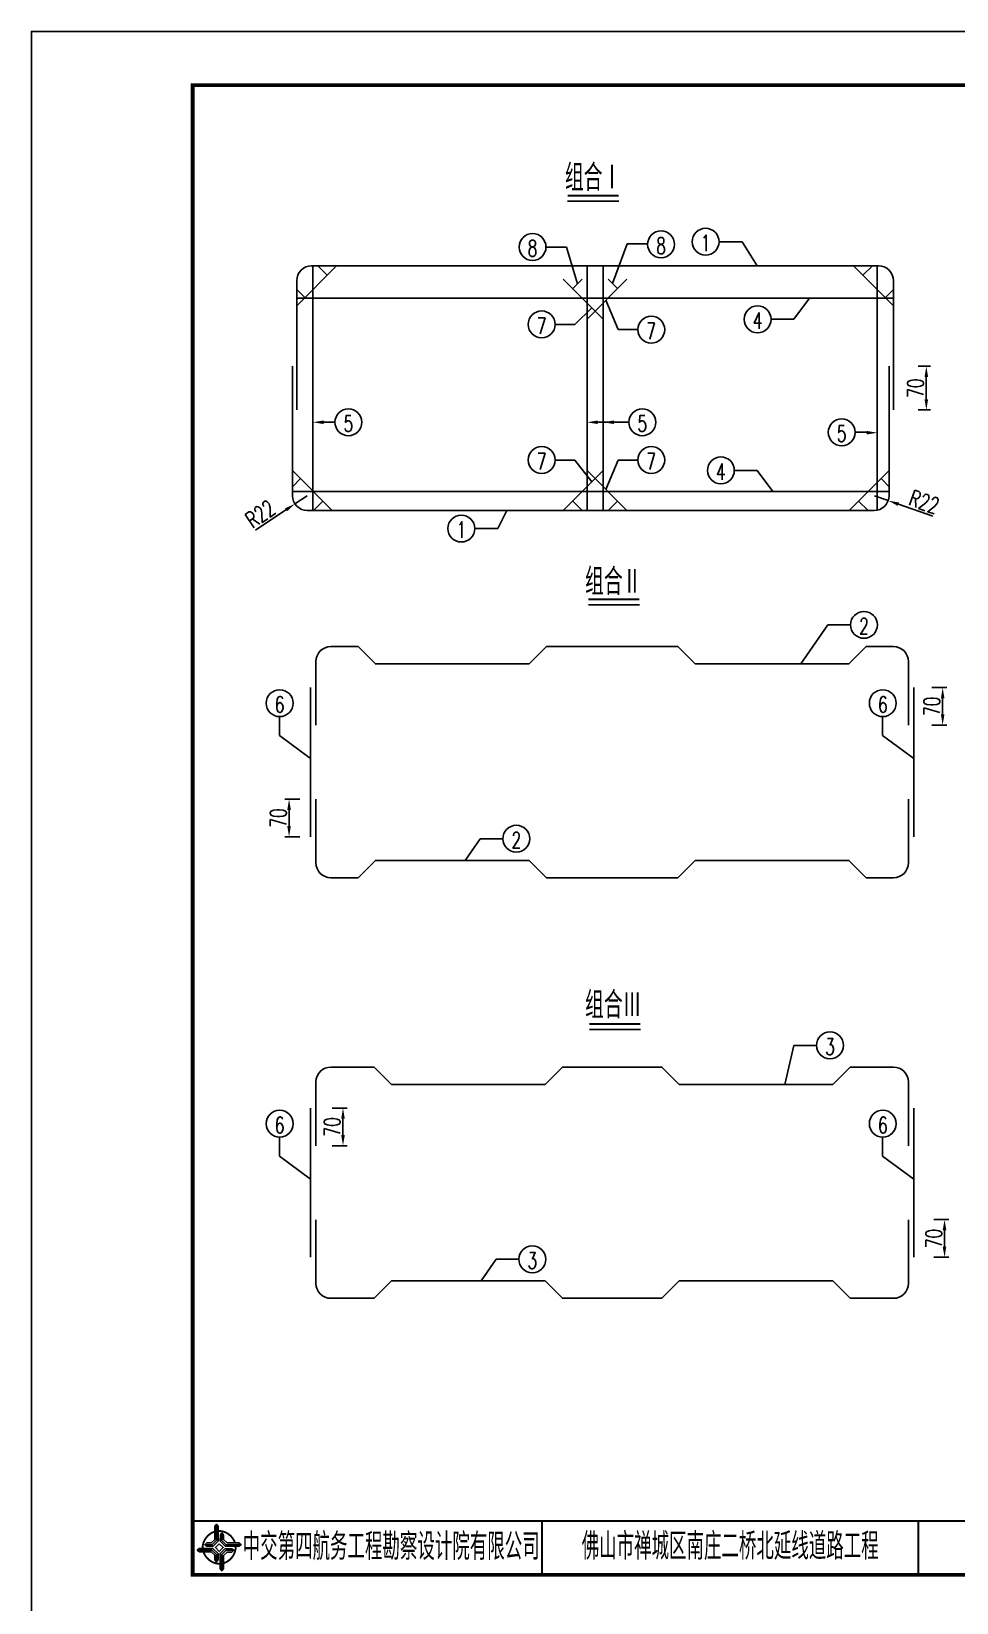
# Model space of a CAD drawing. Header units: millimetres. Extents: x -475 to 1205, y -1212 to 867.
# Drawn here: x -475.2 to -303, y -19.3 to 272.9 of the extents above; entities that cross this region are included whole.
import ezdxf
from ezdxf.enums import TextEntityAlignment as Align

# ---------------------------------------------------------------- set-up
doc = ezdxf.new("R2010")
doc.units = ezdxf.units.MM
doc.header["$LTSCALE"] = 0.25
doc.header["$PDMODE"] = 32
doc.header["$PDSIZE"] = 0.5
for name, color, linetype in [('DIMENSION', 4, 'Continuous'), ('GANG_JIN', 6, 'Continuous'), ('图框', 7, 'Continuous'), ('文字', 7, 'Continuous'), ('标注', 4, 'Continuous'), ('钢筋', 6, 'Continuous')]:
    doc.layers.add(name, color=color, linetype=linetype)
doc.styles.get("Standard").update_dxf_attribs({"font": 'simplex1.shx', "width": 0.7, "bigfont": 'hztxt.shx'})
doc.dimstyles.new('STANDARD-40', dxfattribs={"dimscale": 0, "dimtxt": 3, "dimasz": 2, "dimexe": 0.8, "dimexo": 1, "dimgap": 0.5, "dimtad": 1, "dimdec": 0, "dimlfac": 4, "dimzin": 9, "dimdsep": 46, "dimtxsty": 'Standard', "dimcen": 0.5, "dimclrd": 256, "dimclre": 256, "dimclrt": 7, "dimadec": 0, "dimazin": 2, "dimtfac": 1, "dimtdec": 0, "dimtix": 1, "dimtmove": 2, "dimatfit": 3, "dimfxl": 0, "dimtolj": 1, "dimtzin": 0, "dimlwd": -1, "dimlwe": -1, "dimarcsym": 0})

# ---------------------------------------------------------------- blocks, each defined once
blk = doc.blocks.new('*D191')
at = {"layer": 'Defpoints', "color": 0}
for p in [(-318.35, 186.58), (-315.76, 185.66)]:
    blk.add_point(p, dxfattribs=at)
at = {"layer": '标注'}
for p, q in [((-318.35, 186.58), (-315.76, 185.66)), ((-307.48, 182.74), (-313.87, 185))]:
    blk.add_line(p, q, dxfattribs=at)
blk.add_solid([(-313.76, 185.31), (-313.99, 184.68), (-315.76, 185.66)], dxfattribs=at)
at = {"layer": '标注', "color": 7, "insert": (-309.07, 185.42), "char_height": 3, "attachment_point": 5, "rotation": 340.5155}
blk.add_mtext('\\A1;R22', dxfattribs=at)
blk = doc.blocks.new('*D192')
at = {"layer": 'Defpoints', "color": 0}
for p in [(-426.14, 185.06), (-423.85, 186.58)]:
    blk.add_point(p, dxfattribs=at)
at = {"layer": '标注'}
for p, q in [((-423.85, 186.58), (-426.14, 185.06)), ((-433.45, 180.19), (-427.81, 183.95))]:
    blk.add_line(p, q, dxfattribs=at)
blk.add_solid([(-427.99, 184.23), (-427.62, 183.67), (-426.14, 185.06)], dxfattribs=at)
at = {"layer": '标注', "color": 7, "insert": (-432.57, 183.18), "char_height": 3, "attachment_point": 5, "rotation": 33.6633}
blk.add_mtext('\\A1;R22', dxfattribs=at)
blk = doc.blocks.new('*D202')
at = {"layer": 'Defpoints', "color": 0}
for p in [(-311.02, 150.9), (-305.64, 150.9), (-312.02, 143.9)]:
    blk.add_point(p, dxfattribs=at)
at = {"layer": '标注'}
for p, q in [((-307.64, 150.9), (-304.84, 150.9)), ((-305.64, 145.9), (-305.64, 148.9)), ((-307.64, 143.9), (-304.84, 143.9))]:
    blk.add_line(p, q, dxfattribs=at)
for points in [[(-305.97, 148.9), (-305.31, 148.9), (-305.64, 150.9)], [(-305.97, 145.9), (-305.31, 145.9), (-305.64, 143.9)]]:
    blk.add_solid(points, dxfattribs=at)
at = {"layer": '标注', "color": 7, "insert": (-307.64, 147.4), "char_height": 3, "attachment_point": 5, "rotation": 90}
blk.add_mtext('\\A1;70', dxfattribs=at)
blk = doc.blocks.new('*D203')
at = {"layer": 'Defpoints', "color": 0}
for p in [(-422.22, 130.15), (-427.23, 123.15), (-423.22, 123.15)]:
    blk.add_point(p, dxfattribs=at)
at = {"layer": '标注'}
for p, q in [((-425.23, 130.15), (-428.03, 130.15)), ((-427.23, 128.15), (-427.23, 125.15)), ((-425.23, 123.15), (-428.03, 123.15))]:
    blk.add_line(p, q, dxfattribs=at)
for points in [[(-427.56, 128.15), (-426.9, 128.15), (-427.23, 130.15)], [(-427.56, 125.15), (-426.9, 125.15), (-427.23, 123.15)]]:
    blk.add_solid(points, dxfattribs=at)
at = {"layer": '标注', "color": 7, "insert": (-429.23, 126.65), "char_height": 3, "attachment_point": 5, "rotation": 90}
blk.add_mtext('\\A1;70', dxfattribs=at)
blk = doc.blocks.new('*D204')
at = {"layer": 'Defpoints', "color": 0}
for p in [(-423.22, 72.7), (-422.22, 65.7), (-417.2, 65.7)]:
    blk.add_point(p, dxfattribs=at)
at = {"layer": '标注'}
for p, q in [((-419.2, 72.7), (-416.4, 72.7)), ((-417.2, 70.7), (-417.2, 67.7)), ((-419.2, 65.7), (-416.4, 65.7))]:
    blk.add_line(p, q, dxfattribs=at)
for points in [[(-417.53, 70.7), (-416.86, 70.7), (-417.2, 72.7)], [(-417.53, 67.7), (-416.86, 67.7), (-417.2, 65.7)]]:
    blk.add_solid(points, dxfattribs=at)
at = {"layer": '标注', "color": 7, "insert": (-419.2, 69.2), "char_height": 3, "attachment_point": 5, "rotation": 90}
blk.add_mtext('\\A1;70', dxfattribs=at)
blk = doc.blocks.new('*D205')
at = {"layer": 'Defpoints', "color": 0}
for p in [(-312.02, 51.95), (-311.02, 44.95), (-305.29, 44.95)]:
    blk.add_point(p, dxfattribs=at)
at = {"layer": '标注'}
for p, q in [((-307.29, 51.95), (-304.49, 51.95)), ((-305.29, 49.95), (-305.29, 46.95)), ((-307.29, 44.95), (-304.49, 44.95))]:
    blk.add_line(p, q, dxfattribs=at)
for points in [[(-305.63, 49.95), (-304.96, 49.95), (-305.29, 51.95)], [(-305.63, 46.95), (-304.96, 46.95), (-305.29, 44.95)]]:
    blk.add_solid(points, dxfattribs=at)
at = {"layer": '标注', "color": 7, "insert": (-307.29, 48.45), "char_height": 3, "attachment_point": 5, "rotation": 90}
blk.add_mtext('\\A1;70', dxfattribs=at)
blk = doc.blocks.new('*D207')
at = {"layer": 'Defpoints', "color": 0}
for p in [(-315.6, 210.64), (-314.8, 202.52), (-308.68, 202.52)]:
    blk.add_point(p, dxfattribs=at)
at = {"layer": '标注'}
for p, q in [((-310.18, 210.64), (-307.88, 210.64)), ((-308.68, 208.64), (-308.68, 204.52)), ((-310.18, 202.52), (-307.88, 202.52))]:
    blk.add_line(p, q, dxfattribs=at)
for points in [[(-309.01, 208.64), (-308.34, 208.64), (-308.68, 210.64)], [(-309.01, 204.52), (-308.34, 204.52), (-308.68, 202.52)]]:
    blk.add_solid(points, dxfattribs=at)
at = {"layer": '标注', "color": 7, "insert": (-310.68, 206.58), "char_height": 3, "attachment_point": 5, "rotation": 90}
blk.add_mtext('\\A1;70', dxfattribs=at)
blk = doc.blocks.new('tb')
at = {"lineweight": -3}
h = blk.add_hatch(color=256, dxfattribs=at)
h.paths.add_polyline_path([(-1.23, -0.13), (-3.78, -0.14), (-4.14, -0.41), (-1.4, -0.44), (-0.56, -1.24), (-0.54, -2.62), (-0.27, -2.2), (-0.26, -1.06)])
h.paths.add_polyline_path([(0.13, -1.08), (0.14, -3.86), (0.41, -4.26), (0.44, -1.24), (1.25, -0.43), (2.66, -0.43), (2.26, -0.16), (1.07, -0.15)])
h.paths.add_polyline_path([(1.08, 0.3), (3.62, 0.3), (4.02, 0.56), (1.25, 0.57), (0.43, 1.39), (0.43, 2.8), (0.16, 2.41), (0.15, 1.24)])
h.paths.add_polyline_path([(-0.28, 1.21), (-0.28, 3.99), (-0.56, 4.39), (-0.57, 1.41), (-1.38, 0.6), (-2.74, 0.56), (-2.33, 0.3), (-1.2, 0.29)])
for p, q in [((-0.56, 4.39), (-0.57, 1.41)), ((-1.38, 0.6), (-2.74, 0.56)), ((-0.57, 1.41), (-1.38, 0.6)), ((0.43, 2.8), (0.43, 1.39)), ((0.43, 1.39), (1.25, 0.57)), ((1.25, 0.57), (4.02, 0.56)), ((-4.14, -0.41), (-1.4, -0.44)), ((-1.4, -0.44), (-0.56, -1.24)), ((-0.56, -1.24), (-0.54, -2.62)), ((0.41, -4.26), (0.44, -1.24)), ((0.44, -1.24), (1.25, -0.43)), ((1.25, -0.43), (2.66, -0.43))]:
    blk.add_line(p, q, dxfattribs=at)
at = {"lineweight": -3, "const_width": 0.35, "flags": 128}
for points in [[(-0.9, 3.02, 0.324167), (-3.16, -0.14)], [(2.88, 0.92, 0.324403), (-0.24, 3.15)], [(0.75, -2.86, 0.325418), (3.02, 0.26)], [(-2.98, -0.76, 0.322976), (0.14, -2.98)]]:
    blk.add_lwpolyline(points, format="xyb", dxfattribs=at)
at = {"lineweight": -3, "flags": 128}
for points in [[(-0.9, 3.99), (-0.9, 1.58), (-1.53, 0.91), (-2.34, 0.91), (-2.74, 0.56), (-2.33, 0.3), (-1.2, 0.29), (-0.28, 1.21), (-0.28, 3.99), (-0.56, 4.39)], [(-0.04, 0.77), (0.68, 0.04), (-0.04, -0.69), (-0.77, 0.05)], [(3.62, 0.92), (1.43, 0.92), (0.77, 1.54), (0.77, 2.38), (0.43, 2.8), (0.16, 2.41), (0.15, 1.24), (1.08, 0.3), (3.62, 0.3), (4.02, 0.56)], [(-3.73, -0.76), (-1.54, -0.76), (-0.89, -1.39), (-0.89, -2.21), (-0.54, -2.62), (-0.27, -2.2), (-0.26, -1.06), (-1.23, -0.13), (-3.78, -0.14), (-4.14, -0.41)], [(0.75, -3.85), (0.75, -1.43), (1.4, -0.78), (2.26, -0.78), (2.66, -0.43), (2.26, -0.16), (1.07, -0.15), (0.13, -1.08), (0.14, -3.86), (0.41, -4.26)]]:
    blk.add_lwpolyline(points, close=True, dxfattribs=at)
blk = doc.blocks.new('123')
at = {"layer": '图框', "color": 2}
blk.add_lwpolyline([(370.03, 635.68), (370.03, 932.68), (-49.97, 932.68), (-49.97, 635.68)], close=True, dxfattribs=at)

msp = doc.modelspace()

# ---------------------------------------------------------------- linework, layer by layer
for points, const_width in [([(-65.166, 262.915), (-445.166, 262.915), (-445.166, -14.085), (-65.166, -14.085), (-65.166, 262.915)], 0.7), ([(-445.166, -4.085), (-65.166, -4.085)], 0.4)]:
    msp.add_lwpolyline(points, dxfattribs=dict(const_width=const_width))
at = {"layer": 'DIMENSION'}
for p, q in [((-368.301, 222.915), (-366.001, 217.455)), ((-330.405, 223.332), (-333.298, 219.38)), ((-370.887, 221.498), (-374.097, 218.425)), ((-333.298, 219.38), (-337.575, 219.38)), ((-374.097, 218.425), (-377.747, 218.425)), ((-362.351, 217.455), (-366.001, 217.455)), ((-420.802, 200.233), (-418.688, 200.233)), ((-418.867, 200.233), (-418.688, 200.233)), ((-369.802, 200.233), (-364.021, 200.233)), ((-364.199, 200.233), (-364.021, 200.233)), ((-321.738, 198.362), (-321.916, 198.362)), ((-319.802, 198.362), (-321.916, 198.362)), ((-374.097, 193.209), (-377.747, 193.209)), ((-370.887, 189.165), (-374.097, 193.209)), ((-368.301, 187.749), (-366.001, 193.209)), ((-362.351, 193.209), (-366.001, 193.209)), ((-340.126, 191.283), (-344.403, 191.283)), ((-337.233, 187.332), (-340.126, 191.283)), ((-386.747, 183.832), (-388.4, 180.467)), ((-388.4, 180.467), (-392.678, 180.467)), ((-332.013, 155.301), (-327.002, 162.56)), ((-327.002, 162.56), (-322.784, 162.56)), ((-429.027, 141.954), (-429.027, 145.495)), ((-316.827, 141.954), (-316.827, 145.495)), ((-423.225, 137.713), (-429.027, 141.954)), ((-311.025, 137.713), (-316.827, 141.954)), ((-394.449, 118.749), (-391.664, 122.784)), ((-391.664, 122.784), (-387.447, 122.784)), ((-334.989, 77.097), (-333.316, 84.356)), ((-333.316, 84.356), (-329.099, 84.356)), ((-429.027, 63.75), (-429.027, 67.291)), ((-316.827, 63.75), (-316.827, 67.291)), ((-423.225, 59.509), (-429.027, 63.75)), ((-311.025, 59.509), (-316.827, 63.75)), ((-391.473, 40.545), (-388.688, 44.58)), ((-388.688, 44.58), (-384.471, 44.58))]:
    msp.add_line(p, q, dxfattribs=at)
at = {"layer": 'GANG_JIN'}
for p, q in [((-376.22, 226.832), (-368.802, 219.414)), ((-372.72, 226.832), (-374.47, 225.082)), ((-371.802, 219.414), (-364.384, 226.832)), ((-367.884, 226.832), (-366.134, 225.082)), ((-323.02, 183.832), (-315.602, 191.25)), ((-315.602, 188.25), (-317.102, 189.75)), ((-319.52, 183.832), (-321.27, 185.582))]:
    msp.add_line(p, q, dxfattribs=at)
at = {"layer": '图框', "const_width": 0.4}
for points in [[(-380.166, -4.085), (-380.166, -14.085)], [(-310.166, -14.085), (-310.166, -4.085)]]:
    msp.add_lwpolyline(points, dxfattribs=at)
at = {"layer": '文字'}
for p, q in [((-375.407, 241.361), (-365.909, 241.361)), ((-371.544, 166.297), (-362.046, 166.297)), ((-371.354, 87.322), (-361.856, 87.322))]:
    msp.add_line(p, q, dxfattribs=at)
at = {"layer": '文字', "const_width": 0.4}
for points in [[(-375.407, 242.361), (-365.909, 242.361)], [(-371.544, 167.297), (-362.046, 167.297)], [(-371.354, 88.322), (-361.856, 88.322)]]:
    msp.add_lwpolyline(points, dxfattribs=at)
at = {"layer": '文字'}
for centre in [(-381.942, 232.82), (-358.028, 233.312), (-349.739, 233.805), (-380.247, 218.425), (-359.851, 217.455), (-340.075, 219.38), (-416.188, 200.233), (-361.521, 200.233), (-324.416, 198.362), (-380.247, 193.209), (-359.851, 193.209), (-346.903, 191.283), (-395.178, 180.467), (-320.284, 162.56), (-428.976, 147.995), (-316.776, 147.995), (-384.947, 122.784), (-326.599, 84.356), (-428.976, 69.791), (-316.776, 69.791), (-381.971, 44.58)]:
    msp.add_circle(centre, 2.5, dxfattribs=at)
at = {"layer": '标注'}
for p, q in [((-342.961, 233.805), (-347.239, 233.805)), ((-340.13, 229.332), (-342.961, 233.805)), ((-375.606, 232.82), (-379.442, 232.82)), ((-373.595, 225.957), (-375.606, 232.82)), ((-364.361, 233.435), (-367.063, 226.01)), ((-360.525, 233.435), (-364.361, 233.435))]:
    msp.add_line(p, q, dxfattribs=at)
for points in [[(-420.802, 199.9), (-422.802, 200.233), (-420.802, 200.567)], [(-369.802, 199.9), (-371.802, 200.233), (-369.802, 200.567)], [(-366.802, 199.9), (-368.802, 200.233), (-366.802, 200.567)], [(-319.802, 197.956), (-317.802, 198.29), (-319.802, 198.623)]]:
    msp.add_solid(points, dxfattribs=at)
at = {"layer": '钢筋'}
for p, q in [((-425.802, 221.914), (-418.384, 229.332)), ((-422.802, 183.832), (-422.802, 229.332)), ((-421.884, 229.332), (-420.134, 227.582)), ((-371.802, 229.332), (-371.802, 183.832)), ((-368.802, 183.832), (-368.802, 229.332)), ((-314.802, 221.914), (-322.22, 229.332)), ((-318.72, 229.332), (-320.47, 227.582)), ((-317.802, 183.832), (-317.802, 229.332)), ((-425.802, 224.914), (-424.302, 223.414)), ((-425.802, 223.332), (-314.802, 223.332)), ((-314.802, 224.914), (-316.302, 223.414)), ((-419.184, 183.832), (-426.602, 191.25)), ((-368.802, 191.25), (-376.22, 183.832)), ((-364.384, 183.832), (-371.802, 191.25)), ((-426.602, 188.25), (-425.102, 189.75)), ((-315.602, 187.332), (-426.602, 187.332)), ((-422.684, 183.832), (-420.934, 185.582)), ((-372.72, 183.832), (-374.47, 185.582)), ((-367.884, 183.832), (-366.134, 185.582)), ((-423.225, 150.9), (-423.225, 123.15)), ((-311.025, 150.9), (-311.025, 123.15)), ((-423.225, 72.696), (-423.225, 44.946)), ((-311.025, 72.696), (-311.025, 44.946))]:
    msp.add_line(p, q, dxfattribs=at)
for points in [[(-425.802, 202.519), (-425.802, 226.582, -0.4142136), (-423.052, 229.332), (-317.552, 229.332, -0.4142136), (-314.802, 226.582), (-314.802, 202.519)], [(-315.602, 210.644), (-315.602, 186.582, -0.4142136), (-318.352, 183.832), (-423.852, 183.832, -0.4142136), (-426.602, 186.582), (-426.602, 210.644)], [(-422.225, 143.9), (-422.225, 155.775, -0.4142136), (-419.475, 158.525), (-414.391, 158.525), (-411.167, 155.301), (-382.585, 155.301), (-379.361, 158.525), (-354.889, 158.525), (-351.665, 155.301), (-323.083, 155.301), (-319.859, 158.525), (-314.775, 158.525, -0.4142136), (-312.025, 155.775), (-312.025, 143.9)], [(-422.225, 130.15), (-422.225, 118.275, 0.4142136), (-419.475, 115.525), (-414.391, 115.525), (-411.167, 118.749), (-382.585, 118.749), (-379.361, 115.525), (-354.889, 115.525), (-351.665, 118.749), (-323.083, 118.749), (-319.859, 115.525), (-314.775, 115.525, 0.4142136), (-312.025, 118.275), (-312.025, 130.15)], [(-422.225, 65.696), (-422.225, 77.571, -0.4142136), (-419.475, 80.321), (-411.415, 80.321), (-408.191, 77.097), (-379.609, 77.097), (-376.385, 80.321), (-357.865, 80.321), (-354.641, 77.097), (-326.059, 77.097), (-322.835, 80.321), (-314.775, 80.321, -0.4142136), (-312.025, 77.571), (-312.025, 65.696)], [(-422.225, 51.946), (-422.225, 40.071, 0.4142136), (-419.475, 37.321), (-411.415, 37.321), (-408.191, 40.545), (-379.609, 40.545), (-376.385, 37.321), (-357.865, 37.321), (-354.641, 40.545), (-326.059, 40.545), (-322.835, 37.321), (-314.775, 37.321, 0.4142136), (-312.025, 40.071), (-312.025, 51.946)]]:
    msp.add_lwpolyline(points, format="xyb", dxfattribs=at)

# ---------------------------------------------------------------- block references
at = {"lineweight": -3}
msp.add_blockref('tb', (-440.17, -9.08), dxfattribs=at)
at = {"layer": '标注'}
msp.add_blockref('123', (-425.191, -659.766), dxfattribs=at)

# ---------------------------------------------------------------- texts
at = {"layer": '图框', "width": 0.65}
for s, p in [('中交第四航务工程勘察设计院有限公司', (-408.235, -8.837)), ('佛山市禅城区南庄二桥北延线道路工程', (-345.166, -8.771))]:
    msp.add_text(s, height=5, dxfattribs=at).set_placement(p, align=Align.MIDDLE_CENTER)
at = {"layer": '文字', "width": 0.7}
for s, p in [('组合Ⅰ', (-370.663, 246.004)), ('组合Ⅱ', (-366.912, 170.853)), ('组合Ⅲ', (-366.912, 92.131))]:
    msp.add_text(s, height=5, dxfattribs=at).set_placement(p, align=Align.MIDDLE)
for s, p in [('8', (-381.943, 232.572)), ('1', (-349.739, 233.557)), ('7', (-380.247, 218.176)), ('4', (-340.076, 219.132)), ('7', (-359.852, 217.206)), ('5', (-416.189, 199.985)), ('5', (-361.521, 199.985)), ('5', (-324.417, 198.113)), ('7', (-380.247, 192.96)), ('7', (-359.852, 192.96)), ('4', (-346.903, 191.035)), ('1', (-395.178, 180.218)), ('2', (-320.285, 162.311)), ('6', (-428.976, 147.746)), ('6', (-316.776, 147.746)), ('2', (-384.947, 122.535)), ('3', (-326.599, 84.107)), ('6', (-428.976, 69.542)), ('6', (-316.776, 69.542)), ('3', (-381.971, 44.331))]:
    msp.add_text(s, height=3, dxfattribs=at).set_placement(p, align=Align.MIDDLE_CENTER)
at = {"layer": '文字', "text_generation_flag": 2, "width": 0.7}
msp.add_text('8', height=3, dxfattribs=at).set_placement((-358.027, 233.064), align=Align.MIDDLE_CENTER)

# ---------------------------------------------------------------- dimensions: what is measured, and where the dimension line sits
at = {"layer": '标注'}
for base, p1, p2, override, picture, middle in [((-308.677, 202.519), (-315.602, 210.644), (-314.802, 202.519), {"dimscale": 1, "dimzin": 8, "dimfxl": 1.5, "dimarcsym": 2}, '*D207', (-310.677, 206.582)), ((-305.639, 150.9), (-312.025, 143.9), (-311.025, 150.9), {"dimscale": 1}, '*D202', (-307.639, 147.4)), ((-427.231, 123.15), (-422.225, 130.15), (-423.225, 123.15), {"dimscale": 1}, '*D203', (-429.231, 126.65)), ((-417.197, 65.696), (-423.225, 72.696), (-422.225, 65.696), {"dimscale": 1}, '*D204', (-419.197, 69.196)), ((-305.294, 44.946), (-312.025, 51.946), (-311.025, 44.946), {"dimscale": 1}, '*D205', (-307.294, 48.446))]:
    dim = msp.add_linear_dim(base=base, p1=p1, p2=p2, angle=90, text='70', dimstyle='STANDARD-40', override=override, dxfattribs=at)
    dim.commit()
    dim.dimension.update_dxf_attribs({"geometry": picture, "text_midpoint": middle})
for center, mpoint, picture, middle in [((-318.352, 186.582), (-315.76, 185.665), '*D191', (-309.069, 185.419)), ((-423.852, 186.582), (-426.141, 185.058), '*D192', (-432.568, 183.18))]:
    dim = msp.add_radius_dim(center=center, mpoint=mpoint, text='R22', dimstyle='STANDARD-40', override={"dimscale": 1}, dxfattribs=at)
    dim.commit()
    dim.dimension.update_dxf_attribs({"geometry": picture, "text_midpoint": middle})

doc.saveas('drawing.dxf')
